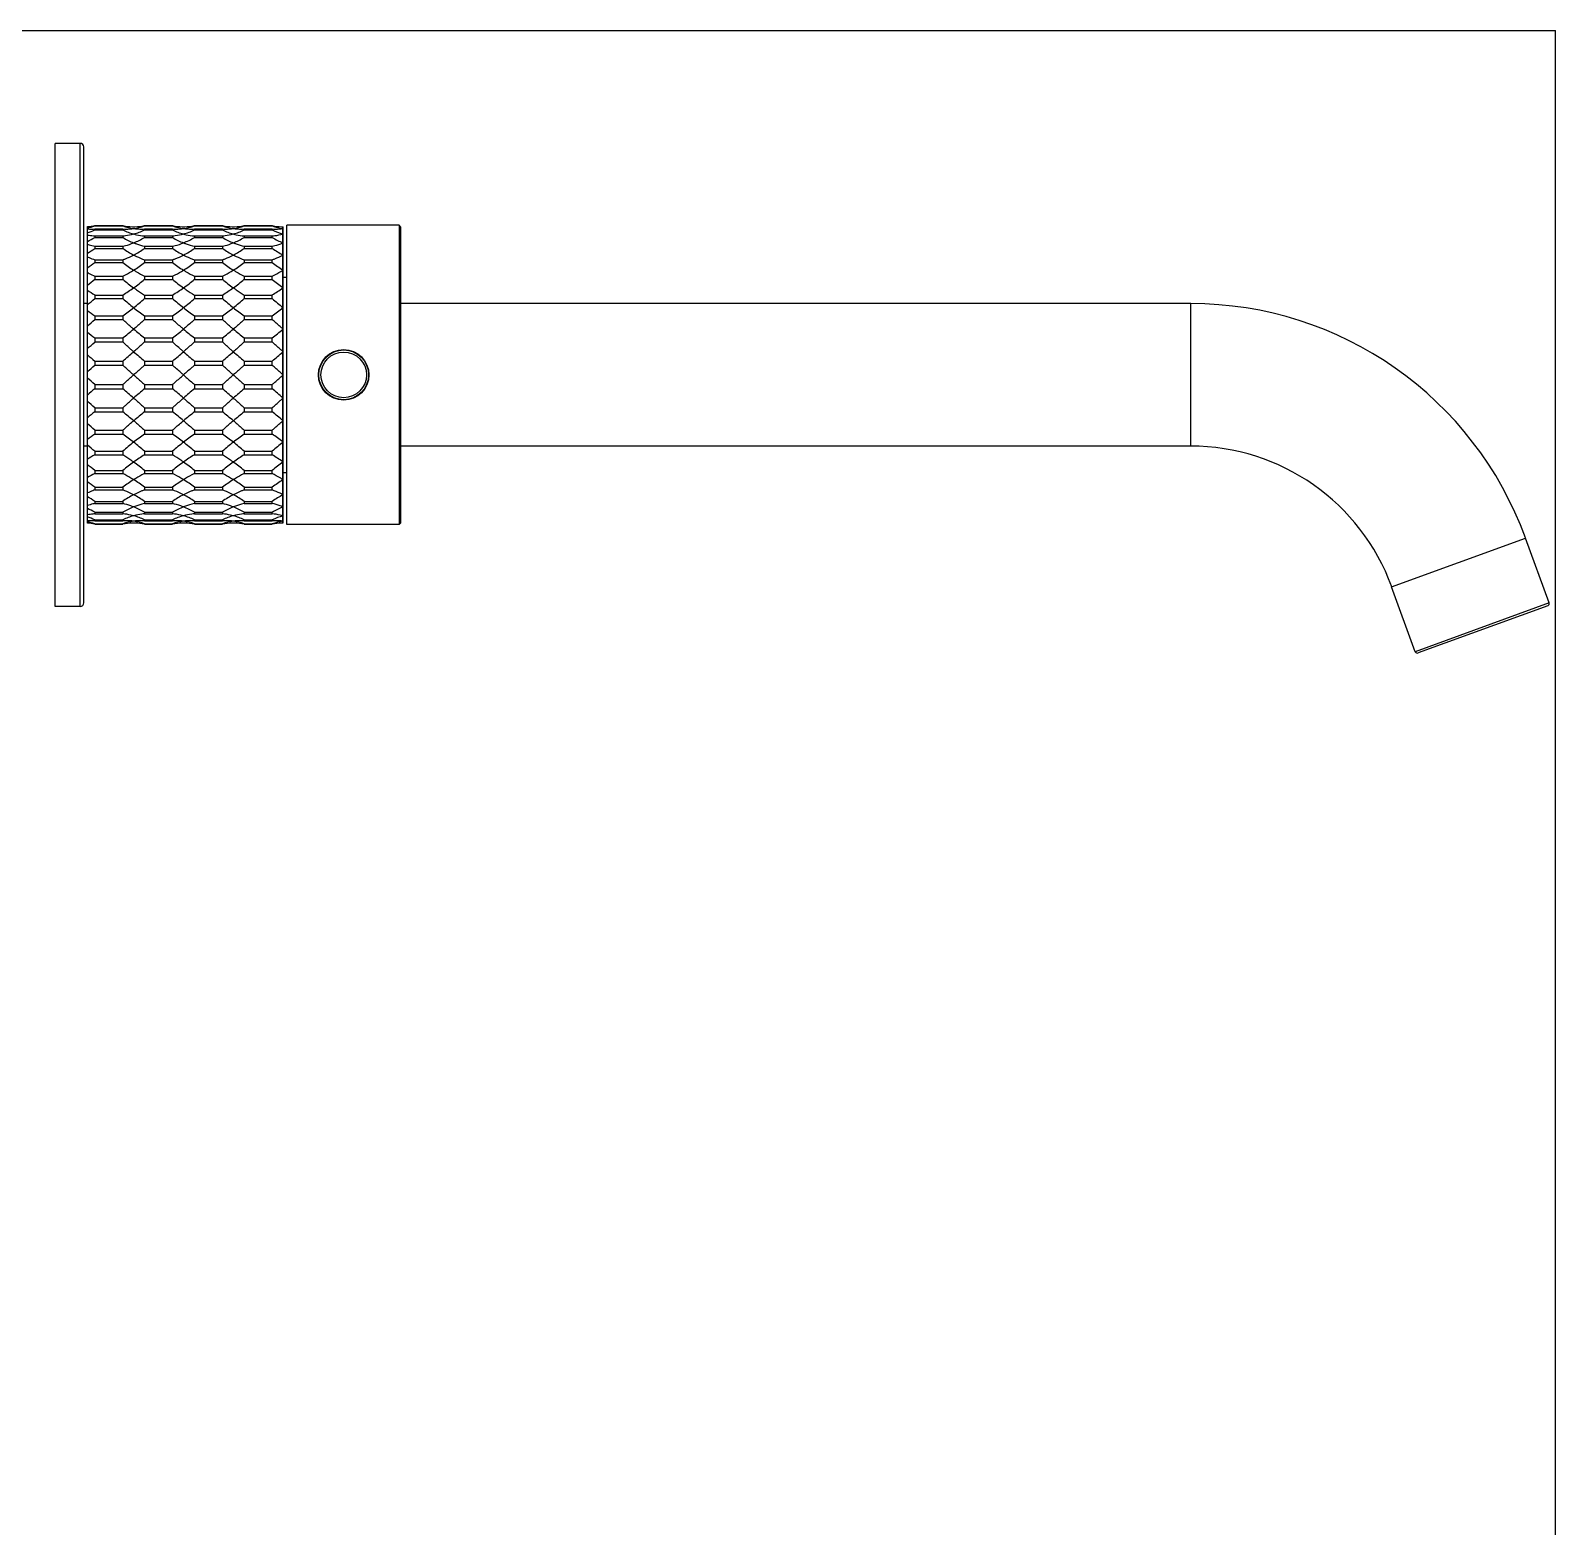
# Model space of a CAD drawing. Header units: millimetres. Extents: x 0 to 594, y 0 to 420.
# Drawn here: x 379.8 to 594, y 210 to 420 of the extents above; entities that cross this region are included whole.
import ezdxf

# ---------------------------------------------------------------- set-up
doc = ezdxf.new("R2010")
doc.units = ezdxf.units.MM
doc.header["$LTSCALE"] = 32.67
doc.layers.get('0').update_dxf_attribs({"linetype": 'CONTINUOUS'})
doc.layers.add('00_COMPONENTI', color=7, linetype='CONTINUOUS')

msp = doc.modelspace()

# ---------------------------------------------------------------- linework, layer by layer
at = {"color": 7, "linetype": 'Continuous'}
for p in [(0, 420), (594, 0)]:
    msp.add_line(p, (594, 420), dxfattribs=at)
at = {"layer": '00_COMPONENTI', "color": 7, "linetype": 'Continuous'}
for p, q in [((383.31, 339.16), (383.31, 404.16)), ((386.81, 404.16), (383.31, 404.16)), ((387.31, 339.66), (387.31, 403.66)), ((387.81, 350.84), (387.81, 392.47)), ((388.85, 392.61), (388.85, 392.57)), ((388.85, 392.61), (392.77, 392.61)), ((388.85, 392.57), (392.77, 392.57)), ((388.85, 392.14), (388.85, 392.01)), ((388.85, 392.14), (392.77, 392.14)), ((388.85, 392.01), (392.77, 392.01)), ((392.77, 392.61), (392.77, 392.57)), ((392.77, 392.14), (392.77, 392.01)), ((395.85, 392.61), (395.85, 392.57)), ((395.85, 392.61), (399.77, 392.61)), ((395.85, 392.57), (399.77, 392.57)), ((395.85, 392.14), (395.85, 392.01)), ((395.85, 392.14), (399.77, 392.14)), ((395.85, 392.01), (399.77, 392.01)), ((399.77, 392.61), (399.77, 392.57)), ((399.77, 392.14), (399.77, 392.01)), ((402.85, 392.61), (402.85, 392.57)), ((402.85, 392.61), (406.77, 392.61)), ((402.85, 392.57), (406.77, 392.57)), ((402.85, 392.14), (402.85, 392.01)), ((402.85, 392.14), (406.77, 392.14)), ((402.85, 392.01), (406.77, 392.01)), ((406.77, 392.61), (406.77, 392.57)), ((406.77, 392.14), (406.77, 392.01)), ((409.85, 392.61), (409.85, 392.57)), ((409.85, 392.61), (413.77, 392.61)), ((409.85, 392.57), (413.77, 392.57)), ((409.85, 392.14), (409.85, 392.01)), ((409.85, 392.14), (413.77, 392.14)), ((409.85, 392.01), (413.77, 392.01)), ((413.77, 392.57), (413.77, 392.61)), ((413.77, 392.01), (413.77, 392.14)), ((415.27, 392.21), (415.27, 392.46)), ((415.27, 391.45), (415.27, 392.2)), ((415.31, 351), (415.31, 392.31)), ((415.81, 350.66), (415.81, 392.66)), ((431.61, 392.66), (415.81, 392.66)), ((431.61, 392.66), (431.61, 350.66)), ((431.81, 392.46), (431.61, 392.66)), ((431.81, 392.46), (431.81, 350.86)), ((388.85, 391.17), (388.85, 390.95)), ((388.85, 391.17), (392.77, 391.17)), ((388.85, 390.95), (392.77, 390.95)), ((392.77, 391.17), (392.77, 390.95)), ((395.85, 391.17), (395.85, 390.95)), ((395.85, 391.17), (399.77, 391.17)), ((395.85, 390.95), (399.77, 390.95)), ((399.77, 391.17), (399.77, 390.95)), ((402.85, 391.17), (402.85, 390.95)), ((402.85, 391.17), (406.77, 391.17)), ((402.85, 390.95), (406.77, 390.95)), ((406.77, 391.17), (406.77, 390.95)), ((409.85, 391.17), (409.85, 390.95)), ((409.85, 391.17), (413.77, 391.17)), ((409.85, 390.95), (413.77, 390.95)), ((413.77, 390.95), (413.77, 391.17)), ((415.27, 390.2), (415.27, 391.43)), ((415.27, 388.5), (415.27, 390.18)), ((388.85, 389.71), (388.85, 389.41)), ((388.85, 389.71), (392.77, 389.71)), ((388.85, 389.41), (392.77, 389.41)), ((388.85, 387.81), (388.85, 387.44)), ((388.85, 387.81), (392.77, 387.81)), ((392.77, 389.71), (392.77, 389.41)), ((392.77, 387.81), (392.77, 387.44)), ((395.85, 389.71), (395.85, 389.41)), ((395.85, 389.71), (399.77, 389.71)), ((395.85, 389.41), (399.77, 389.41)), ((395.85, 387.81), (395.85, 387.44)), ((395.85, 387.81), (399.77, 387.81)), ((399.77, 389.71), (399.77, 389.41)), ((399.77, 387.81), (399.77, 387.44)), ((402.85, 389.71), (402.85, 389.41)), ((402.85, 389.71), (406.77, 389.71)), ((402.85, 389.41), (406.77, 389.41)), ((402.85, 387.81), (402.85, 387.44)), ((402.85, 387.81), (406.77, 387.81)), ((406.77, 389.71), (406.77, 389.41)), ((406.77, 387.81), (406.77, 387.44)), ((409.85, 389.71), (409.85, 389.41)), ((409.85, 389.71), (413.77, 389.71)), ((409.85, 389.41), (413.77, 389.41)), ((409.85, 387.81), (409.85, 387.44)), ((409.85, 387.81), (413.77, 387.81)), ((413.77, 389.41), (413.77, 389.71)), ((413.77, 387.44), (413.77, 387.81)), ((415.27, 386.39), (415.27, 388.47)), ((388.85, 387.44), (392.77, 387.44)), ((395.85, 387.44), (399.77, 387.44)), ((402.85, 387.44), (406.77, 387.44)), ((409.85, 387.44), (413.77, 387.44)), ((415.27, 383.91), (415.27, 386.34)), ((388.85, 385.51), (388.85, 385.07)), ((388.85, 385.51), (392.77, 385.51)), ((388.85, 385.07), (392.77, 385.07)), ((392.77, 385.51), (392.77, 385.07)), ((395.85, 385.51), (395.85, 385.07)), ((395.85, 385.51), (399.77, 385.51)), ((395.85, 385.07), (399.77, 385.07)), ((399.77, 385.51), (399.77, 385.07)), ((402.85, 385.51), (402.85, 385.07)), ((402.85, 385.51), (406.77, 385.51)), ((402.85, 385.07), (406.77, 385.07)), ((406.77, 385.51), (406.77, 385.07)), ((409.85, 385.51), (409.85, 385.07)), ((409.85, 385.51), (413.77, 385.51)), ((409.85, 385.07), (413.77, 385.07)), ((413.77, 385.07), (413.77, 385.51)), ((415.27, 381.13), (415.27, 383.86)), ((415.31, 385.36), (415.81, 385.36)), ((387.81, 381.66), (387.31, 381.66)), ((388.85, 382.87), (388.85, 382.38)), ((388.85, 382.87), (392.77, 382.87)), ((388.85, 382.38), (392.77, 382.38)), ((392.77, 382.87), (392.77, 382.38)), ((395.85, 382.87), (395.85, 382.38)), ((395.85, 382.87), (399.77, 382.87)), ((395.85, 382.38), (399.77, 382.38)), ((399.77, 382.87), (399.77, 382.38)), ((402.85, 382.87), (402.85, 382.38)), ((402.85, 382.87), (406.77, 382.87)), ((402.85, 382.38), (406.77, 382.38)), ((406.77, 382.87), (406.77, 382.38)), ((409.85, 382.87), (409.85, 382.38)), ((409.85, 382.87), (413.77, 382.87)), ((409.85, 382.38), (413.77, 382.38)), ((413.77, 382.38), (413.77, 382.87)), ((542.8, 381.66), (431.81, 381.66)), ((388.85, 379.96), (388.85, 379.43)), ((388.85, 379.96), (392.77, 379.96)), ((388.85, 379.43), (392.77, 379.43)), ((392.77, 379.96), (392.77, 379.43)), ((395.85, 379.96), (395.85, 379.43)), ((395.85, 379.96), (399.77, 379.96)), ((395.85, 379.43), (399.77, 379.43)), ((399.77, 379.96), (399.77, 379.43)), ((402.85, 379.96), (402.85, 379.43)), ((402.85, 379.96), (406.77, 379.96)), ((402.85, 379.43), (406.77, 379.43)), ((406.77, 379.96), (406.77, 379.43)), ((409.85, 379.96), (409.85, 379.43)), ((409.85, 379.96), (413.77, 379.96)), ((409.85, 379.43), (413.77, 379.43)), ((413.77, 379.43), (413.77, 379.96)), ((415.27, 378.12), (415.27, 381.07)), ((415.27, 374.94), (415.27, 378.05)), ((388.85, 376.84), (388.85, 376.28)), ((388.85, 376.84), (392.77, 376.84)), ((388.85, 376.28), (392.77, 376.28)), ((392.77, 376.84), (392.77, 376.28)), ((395.85, 376.84), (395.85, 376.28)), ((395.85, 376.84), (399.77, 376.84)), ((395.85, 376.28), (399.77, 376.28)), ((399.77, 376.84), (399.77, 376.28)), ((402.85, 376.84), (402.85, 376.28)), ((402.85, 376.84), (406.77, 376.84)), ((402.85, 376.28), (406.77, 376.28)), ((406.77, 376.84), (406.77, 376.28)), ((409.85, 376.84), (409.85, 376.28)), ((409.85, 376.84), (413.77, 376.84)), ((409.85, 376.28), (413.77, 376.28)), ((413.77, 376.28), (413.77, 376.84)), ((415.27, 371.69), (415.27, 374.88)), ((388.85, 373.59), (388.85, 373.02)), ((388.85, 373.59), (392.77, 373.59)), ((388.85, 373.02), (392.77, 373.02)), ((392.77, 373.59), (392.77, 373.02)), ((395.85, 373.59), (395.85, 373.02)), ((395.85, 373.59), (399.77, 373.59)), ((395.85, 373.02), (399.77, 373.02)), ((399.77, 373.59), (399.77, 373.02)), ((402.85, 373.59), (402.85, 373.02)), ((402.85, 373.59), (406.77, 373.59)), ((402.85, 373.02), (406.77, 373.02)), ((406.77, 373.59), (406.77, 373.02)), ((409.85, 373.59), (409.85, 373.02)), ((409.85, 373.59), (413.77, 373.59)), ((409.85, 373.02), (413.77, 373.02)), ((413.77, 373.02), (413.77, 373.59)), ((415.27, 368.44), (415.27, 371.62)), ((388.85, 370.3), (388.85, 369.72)), ((388.85, 370.3), (392.77, 370.3)), ((388.85, 369.72), (392.77, 369.72)), ((392.77, 370.3), (392.77, 369.72)), ((395.85, 370.3), (395.85, 369.72)), ((395.85, 370.3), (399.77, 370.3)), ((395.85, 369.72), (399.77, 369.72)), ((399.77, 370.3), (399.77, 369.72)), ((402.85, 370.3), (402.85, 369.72)), ((402.85, 370.3), (406.77, 370.3)), ((402.85, 369.72), (406.77, 369.72)), ((406.77, 370.3), (406.77, 369.72)), ((409.85, 370.3), (409.85, 369.72)), ((409.85, 370.3), (413.77, 370.3)), ((409.85, 369.72), (413.77, 369.72)), ((413.77, 369.72), (413.77, 370.3)), ((388.85, 367.04), (388.85, 366.47)), ((388.85, 367.04), (392.77, 367.04)), ((388.85, 366.47), (392.77, 366.47)), ((392.77, 367.04), (392.77, 366.47)), ((395.85, 367.04), (395.85, 366.47)), ((395.85, 367.04), (399.77, 367.04)), ((395.85, 366.47), (399.77, 366.47)), ((399.77, 367.04), (399.77, 366.47)), ((402.85, 367.04), (402.85, 366.47)), ((402.85, 367.04), (406.77, 367.04)), ((402.85, 366.47), (406.77, 366.47)), ((406.77, 367.04), (406.77, 366.47)), ((409.85, 367.04), (409.85, 366.47)), ((409.85, 367.04), (413.77, 367.04)), ((409.85, 366.47), (413.77, 366.47)), ((413.77, 366.47), (413.77, 367.04)), ((415.27, 365.26), (415.27, 368.37)), ((415.27, 362.24), (415.27, 365.2)), ((388.85, 363.89), (388.85, 363.35)), ((388.85, 363.89), (392.77, 363.89)), ((388.85, 363.35), (392.77, 363.35)), ((392.77, 363.89), (392.77, 363.35)), ((395.85, 363.89), (395.85, 363.35)), ((395.85, 363.89), (399.77, 363.89)), ((395.85, 363.35), (399.77, 363.35)), ((399.77, 363.89), (399.77, 363.35)), ((402.85, 363.89), (402.85, 363.35)), ((402.85, 363.89), (406.77, 363.89)), ((402.85, 363.35), (406.77, 363.35)), ((406.77, 363.89), (406.77, 363.35)), ((409.85, 363.89), (409.85, 363.35)), ((409.85, 363.89), (413.77, 363.89)), ((409.85, 363.35), (413.77, 363.35)), ((413.77, 363.35), (413.77, 363.89)), ((415.27, 359.46), (415.27, 362.18)), ((387.81, 361.66), (387.31, 361.66)), ((388.85, 360.93), (388.85, 360.44)), ((388.85, 360.93), (392.77, 360.93)), ((388.85, 360.44), (392.77, 360.44)), ((392.77, 360.93), (392.77, 360.44)), ((395.85, 360.93), (395.85, 360.44)), ((395.85, 360.93), (399.77, 360.93)), ((395.85, 360.44), (399.77, 360.44)), ((399.77, 360.93), (399.77, 360.44)), ((402.85, 360.93), (402.85, 360.44)), ((402.85, 360.93), (406.77, 360.93)), ((402.85, 360.44), (406.77, 360.44)), ((406.77, 360.93), (406.77, 360.44)), ((409.85, 360.93), (409.85, 360.44)), ((409.85, 360.93), (413.77, 360.93)), ((409.85, 360.44), (413.77, 360.44)), ((413.77, 360.44), (413.77, 360.93)), ((542.8, 361.66), (431.81, 361.66)), ((388.85, 358.24), (388.85, 357.8)), ((388.85, 358.24), (392.77, 358.24)), ((388.85, 357.8), (392.77, 357.8)), ((392.77, 358.24), (392.77, 357.8)), ((395.85, 358.24), (395.85, 357.8)), ((395.85, 358.24), (399.77, 358.24)), ((395.85, 357.8), (399.77, 357.8)), ((399.77, 358.24), (399.77, 357.8)), ((402.85, 358.24), (402.85, 357.8)), ((402.85, 358.24), (406.77, 358.24)), ((402.85, 357.8), (406.77, 357.8)), ((406.77, 358.24), (406.77, 357.8)), ((409.85, 358.24), (409.85, 357.8)), ((409.85, 358.24), (413.77, 358.24)), ((409.85, 357.8), (413.77, 357.8)), ((413.77, 357.8), (413.77, 358.24)), ((415.27, 356.97), (415.27, 359.4)), ((415.31, 357.96), (415.81, 357.96)), ((388.85, 355.88), (388.85, 355.5)), ((388.85, 355.88), (392.77, 355.88)), ((392.77, 355.88), (392.77, 355.5)), ((395.85, 355.88), (395.85, 355.5)), ((395.85, 355.88), (399.77, 355.88)), ((399.77, 355.88), (399.77, 355.5)), ((402.85, 355.88), (402.85, 355.5)), ((402.85, 355.88), (406.77, 355.88)), ((406.77, 355.88), (406.77, 355.5)), ((409.85, 355.88), (409.85, 355.5)), ((409.85, 355.88), (413.77, 355.88)), ((413.77, 355.5), (413.77, 355.88)), ((415.27, 354.85), (415.27, 356.93)), ((388.85, 355.5), (392.77, 355.5)), ((388.85, 353.9), (388.85, 353.6)), ((388.85, 353.9), (392.77, 353.9)), ((388.85, 353.6), (392.77, 353.6)), ((392.77, 353.9), (392.77, 353.6)), ((395.85, 355.5), (399.77, 355.5)), ((395.85, 353.9), (395.85, 353.6)), ((395.85, 353.9), (399.77, 353.9)), ((395.85, 353.6), (399.77, 353.6)), ((399.77, 353.9), (399.77, 353.6)), ((402.85, 355.5), (406.77, 355.5)), ((402.85, 353.9), (402.85, 353.6)), ((402.85, 353.9), (406.77, 353.9)), ((402.85, 353.6), (406.77, 353.6)), ((406.77, 353.9), (406.77, 353.6)), ((409.85, 355.5), (413.77, 355.5)), ((409.85, 353.9), (409.85, 353.6)), ((409.85, 353.9), (413.77, 353.9)), ((409.85, 353.6), (413.77, 353.6)), ((413.77, 353.6), (413.77, 353.9)), ((415.27, 353.14), (415.27, 354.81)), ((388.85, 352.37), (388.85, 352.15)), ((388.85, 352.37), (392.77, 352.37)), ((388.85, 352.15), (392.77, 352.15)), ((388.85, 351.31), (388.85, 351.17)), ((388.85, 351.31), (392.77, 351.31)), ((392.77, 352.37), (392.77, 352.15)), ((392.77, 351.31), (392.77, 351.17)), ((395.85, 352.37), (395.85, 352.15)), ((395.85, 352.37), (399.77, 352.37)), ((395.85, 352.15), (399.77, 352.15)), ((395.85, 351.31), (395.85, 351.17)), ((395.85, 351.31), (399.77, 351.31)), ((399.77, 352.37), (399.77, 352.15)), ((399.77, 351.31), (399.77, 351.17)), ((402.85, 352.37), (402.85, 352.15)), ((402.85, 352.37), (406.77, 352.37)), ((402.85, 352.15), (406.77, 352.15)), ((402.85, 351.31), (402.85, 351.17)), ((402.85, 351.31), (406.77, 351.31)), ((406.77, 352.37), (406.77, 352.15)), ((406.77, 351.31), (406.77, 351.17)), ((409.85, 352.37), (409.85, 352.15)), ((409.85, 352.37), (413.77, 352.37)), ((409.85, 352.15), (413.77, 352.15)), ((409.85, 351.31), (409.85, 351.17)), ((409.85, 351.31), (413.77, 351.31)), ((413.77, 352.15), (413.77, 352.37)), ((413.77, 351.17), (413.77, 351.31)), ((415.27, 351.88), (415.27, 353.11)), ((415.27, 351.12), (415.27, 351.86)), ((388.85, 351.17), (392.77, 351.17)), ((388.85, 350.75), (388.85, 350.7)), ((388.85, 350.75), (392.77, 350.75)), ((388.85, 350.7), (392.77, 350.7)), ((392.77, 350.75), (392.77, 350.7)), ((395.85, 351.17), (399.77, 351.17)), ((395.85, 350.75), (395.85, 350.7)), ((395.85, 350.75), (399.77, 350.75)), ((395.85, 350.7), (399.77, 350.7)), ((399.77, 350.75), (399.77, 350.7)), ((402.85, 351.17), (406.77, 351.17)), ((402.85, 350.75), (402.85, 350.7)), ((402.85, 350.75), (406.77, 350.75)), ((402.85, 350.7), (406.77, 350.7)), ((406.77, 350.75), (406.77, 350.7)), ((409.85, 351.17), (413.77, 351.17)), ((409.85, 350.75), (409.85, 350.7)), ((409.85, 350.75), (413.77, 350.75)), ((409.85, 350.7), (413.77, 350.7)), ((413.77, 350.7), (413.77, 350.75)), ((415.27, 351.12), (415.27, 351.12)), ((415.27, 350.86), (415.27, 351.11)), ((431.61, 350.66), (415.81, 350.66)), ((431.81, 350.86), (431.61, 350.66)), ((593.11, 339.64), (589.79, 348.76)), ((574.31, 332.8), (570.99, 341.92)), ((386.81, 339.16), (383.31, 339.16)), ((592.93, 339.26), (574.7, 332.62))]:
    msp.add_line(p, q, dxfattribs=at)
at = {"layer": '00_COMPONENTI', "color": 9, "linetype": 'Continuous'}
for p, q in [((386.81, 339.16), (386.81, 404.16)), ((542.8, 361.66), (542.8, 381.66)), ((570.99, 341.92), (589.79, 348.76)), ((593.11, 339.64), (574.31, 332.8))]:
    msp.add_line(p, q, dxfattribs=at)
at = {"layer": '00_COMPONENTI', "color": 7, "linetype": 'Continuous'}
for radius in [3.55, 3.5]:
    msp.add_circle((423.81, 371.66), radius, dxfattribs=at)
at = {"layer": '00_COMPONENTI', "color": 9, "linetype": 'Continuous'}
msp.add_circle((423.81, 371.66), 3.2, dxfattribs=at)
at = {"layer": '00_COMPONENTI', "color": 7, "linetype": 'Continuous'}
for centre, radius, start, end in [((386.81, 403.66), 0.5, 0, 90), ((387.33, 399.95), 7.5, 273.6825, 281.6806), ((386.21, 400.24), 8.11, 281.4151, 289.0042), ((388.38, 399.81), 7.68, 265.7693, 269.973), ((384.83, 400.49), 9.39, 288.498, 295.3198), ((388.38, 399.38), 7.25, 269.9828, 273.723), ((394.3, 399.97), 7.51, 258.3119, 268.7708), ((395.42, 400.26), 8.14, 251.0068, 262.1447), ((393.25, 399.38), 7.25, 266.277, 270.0173), ((396.76, 400.42), 9.31, 244.6492, 254.7461), ((393.24, 399.87), 7.75, 270.0295, 277.919), ((394.31, 400.19), 7.73, 268.6942, 271.3058), ((393.2, 400.25), 8.13, 277.8493, 288.9993), ((391.84, 400.46), 9.36, 285.2808, 295.3239), ((394.33, 399.97), 7.51, 271.2292, 281.6881), ((395.38, 399.38), 7.25, 269.9827, 273.723), ((401.3, 399.97), 7.51, 258.3119, 268.7708), ((402.42, 400.26), 8.14, 251.0068, 262.1447), ((400.25, 399.38), 7.25, 266.277, 270.0173), ((403.76, 400.42), 9.31, 244.6492, 254.7461), ((400.24, 399.87), 7.75, 270.0295, 277.919), ((401.31, 400.19), 7.73, 268.6942, 271.3058), ((400.2, 400.25), 8.13, 277.8493, 288.9993), ((398.84, 400.46), 9.36, 285.2808, 295.3239), ((401.33, 399.97), 7.51, 271.2292, 281.6881), ((402.38, 399.38), 7.25, 269.9827, 273.723), ((408.3, 399.97), 7.51, 258.3119, 268.7708), ((409.42, 400.26), 8.14, 251.0068, 262.1447), ((407.25, 399.38), 7.25, 266.277, 270.0173), ((410.76, 400.42), 9.31, 244.6492, 254.7461), ((407.24, 399.87), 7.75, 270.0295, 277.919), ((408.31, 400.19), 7.73, 268.6942, 271.3058), ((407.2, 400.25), 8.13, 277.8493, 288.9993), ((405.84, 400.46), 9.36, 285.2808, 295.3239), ((408.33, 399.97), 7.51, 271.2292, 281.6881), ((409.38, 399.38), 7.25, 269.9827, 273.723), ((415.29, 399.96), 7.5, 258.3105, 268.5271), ((416.42, 400.26), 8.14, 251.0076, 261.8811), ((414.25, 399.38), 7.25, 266.2771, 270.0172), ((417.76, 400.42), 9.31, 244.6524, 254.5063), ((414.24, 399.86), 7.74, 270.0277, 277.6502), ((415.31, 400.19), 7.73, 268.4524, 269.7268), ((415.01, 392.31), 0.3, 0, 28.6919), ((415.07, 392.2), 0.208, 358.5981, 1.4019), ((383.08, 400.72), 11.35, 294.6379, 300.5432), ((398.48, 400.6), 11.22, 239.4199, 248.1742), ((390.1, 400.68), 11.3, 291.8571, 300.5487), ((405.48, 400.6), 11.22, 239.4199, 248.1742), ((397.1, 400.68), 11.3, 291.8571, 300.5487), ((412.48, 400.6), 11.22, 239.4199, 248.1742), ((404.1, 400.68), 11.3, 291.8571, 300.5487), ((419.49, 400.61), 11.23, 239.4233, 247.9666), ((414.46, 391.44), 0.812, 359.2908, 0.7092), ((413.52, 390.19), 1.75, 359.5173, 0.4827), ((380.8, 401.03), 14.14, 299.733, 304.6979), ((400.77, 400.95), 14.04, 235.2837, 242.6059), ((387.82, 401.01), 14.11, 297.4108, 304.6997), ((407.77, 400.95), 14.04, 235.2837, 242.6059), ((394.82, 401.01), 14.11, 297.4108, 304.6997), ((414.77, 400.95), 14.04, 235.2837, 242.6059), ((401.82, 401.01), 14.11, 297.4108, 304.6997), ((421.78, 400.96), 14.05, 235.2859, 242.4332), ((412.34, 388.48), 2.94, 359.6272, 0.3728), ((377.79, 401.65), 18.01, 303.8, 307.8681), ((403.88, 401.72), 18.1, 232.1419, 238.0746), ((384.76, 401.69), 18.06, 301.9192, 307.8643), ((410.88, 401.72), 18.1, 232.1419, 238.0746), ((391.76, 401.69), 18.06, 301.9192, 307.8643), ((417.88, 401.72), 18.1, 232.1419, 238.0746), ((398.76, 401.69), 18.06, 301.9192, 307.8643), ((424.88, 401.73), 18.1, 232.1423, 237.9363), ((411.02, 386.36), 4.25, 359.6901, 0.3099), ((373.73, 402.99), 23.44, 306.9131, 310.1519), ((400.78, 402.73), 23.16, 235.9498, 238.9905), ((408.23, 403.42), 23.99, 229.8868, 234.5301), ((380.84, 402.73), 23.17, 300.996, 305.541), ((380.57, 403.19), 23.7, 305.4409, 310.1423), ((415.23, 403.42), 23.99, 229.8868, 234.5301), ((387.84, 402.73), 23.17, 300.996, 305.541), ((387.57, 403.19), 23.7, 305.4409, 310.1423), ((422.23, 403.42), 23.99, 229.8868, 234.5301), ((394.84, 402.73), 23.17, 300.996, 305.541), ((394.57, 403.19), 23.7, 305.4409, 310.1423), ((429.22, 403.41), 23.98, 229.8854, 234.4235), ((401.86, 402.71), 23.14, 300.9948, 305.4333), ((409.71, 383.88), 5.56, 359.7292, 0.2708), ((367.91, 405.94), 31.52, 309.1607, 311.6342), ((414.75, 407.16), 33.12, 228.4277, 231.889), ((374.44, 406.48), 32.24, 308.0633, 311.6199), ((421.75, 407.16), 33.12, 228.4277, 231.889), ((381.44, 406.48), 32.24, 308.0633, 311.6199), ((428.75, 407.16), 33.12, 228.4277, 231.889), ((388.44, 406.48), 32.24, 308.0633, 311.6199), ((435.71, 407.11), 33.06, 228.4249, 231.8116), ((542.8, 331.66), 50, 20, 90), ((409.22, 409.01), 35.48, 232.8906, 234.9611), ((358.4, 412.8), 45.18, 310.6205, 312.3753), ((372.45, 408.95), 35.41, 305.0351, 308.1315), ((416.23, 409.03), 35.51, 231.873, 234.9604), ((379.45, 408.95), 35.41, 305.0351, 308.1315), ((423.23, 409.03), 35.51, 231.873, 234.9604), ((386.45, 408.95), 35.41, 305.0351, 308.1315), ((430.23, 409.03), 35.51, 231.873, 234.9604), ((393.45, 408.95), 35.4, 305.035, 308.0559), ((408.53, 381.1), 6.75, 359.7541, 0.2459), ((427.79, 426.5), 63.11, 230.692, 231.8975), ((354.08, 426.17), 62.69, 308.1062, 309.913), ((433.35, 424.7), 60.8, 230.0589, 231.9219), ((361.08, 426.17), 62.69, 308.1062, 309.913), ((440.35, 424.7), 60.8, 230.0589, 231.9219), ((368.08, 426.17), 62.69, 308.1062, 309.913), ((447.35, 424.7), 60.8, 230.0589, 231.9219), ((375.01, 426.27), 62.82, 308.1068, 309.8663), ((407.59, 378.08), 7.69, 359.7696, 0.2304), ((336.57, 433.54), 77.54, 311.3636, 312.392), ((276.7, 510.44), 179.45, 310.3052, 310.9515), ((496.28, 492.21), 155.43, 228.9986, 229.7447), ((283.7, 510.44), 179.45, 310.3052, 310.9515), ((503.28, 492.21), 155.43, 228.9986, 229.7447), ((290.7, 510.44), 179.45, 310.3052, 310.9515), ((510.28, 492.21), 155.43, 228.9986, 229.7447), ((296.6, 511.73), 181.14, 310.3064, 310.9312), ((406.98, 374.91), 8.29, 359.7781, 0.2219), ((507.68, 513.73), 183.73, 229.2785, 229.7036), ((240.66, 539.16), 222.62, 311.3744, 311.7308), ((212.28, 172.14), 265.41, 48.2979, 48.5969), ((406.77, 371.66), 8.5, 359.7809, 0.2191), ((521.45, 213.46), 204.94, 130.3184, 130.6995), ((292.34, 251.1), 155.43, 48.9986, 49.7447), ((511.92, 232.87), 179.45, 130.3052, 130.9515), ((299.34, 251.1), 155.43, 48.9986, 49.7447), ((518.92, 232.87), 179.45, 130.3052, 130.9515), ((306.34, 251.1), 155.43, 48.9986, 49.7447), ((525.92, 232.87), 179.45, 130.3052, 130.9515), ((312.15, 249.72), 157.25, 49.0214, 49.7411), ((406.98, 368.4), 8.29, 359.7781, 0.2219), ((336.57, 309.77), 77.54, 47.608, 48.6364), ((428.48, 315.95), 64.21, 128.1129, 129.2977), ((355.28, 318.61), 60.8, 50.0589, 51.9219), ((434.54, 317.14), 62.69, 128.1062, 129.913), ((362.28, 318.61), 60.8, 50.0589, 51.9219), ((441.54, 317.14), 62.69, 128.1062, 129.913), ((369.28, 318.61), 60.8, 50.0589, 51.9219), ((448.54, 317.14), 62.69, 128.1062, 129.913), ((376.16, 318.47), 60.98, 50.1073, 51.9196), ((357.34, 329.32), 46.77, 47.6546, 49.3495), ((407.59, 365.23), 7.69, 359.7696, 0.2304), ((409.08, 334.49), 35.25, 125.0321, 127.1162), ((372.39, 334.28), 35.51, 51.873, 54.9604), ((414.19, 336.83), 32.24, 128.0633, 131.6199), ((416.17, 334.36), 35.41, 125.0351, 128.1315), ((373.87, 336.15), 33.12, 48.4277, 51.889), ((379.39, 334.28), 35.51, 51.873, 54.9604), ((421.19, 336.83), 32.24, 128.0633, 131.6199), ((423.17, 334.36), 35.41, 125.0351, 128.1315), ((380.87, 336.15), 33.12, 48.4277, 51.889), ((386.39, 334.28), 35.51, 51.873, 54.9604), ((428.19, 336.83), 32.24, 128.0633, 131.6199), ((430.17, 334.36), 35.41, 125.0351, 128.1315), ((387.87, 336.15), 33.12, 48.4277, 51.889), ((393.38, 334.27), 35.52, 51.9491, 54.9601), ((435.15, 336.87), 32.19, 128.1425, 131.6211), ((408.53, 362.21), 6.75, 359.7541, 0.2459), ((367.48, 336.87), 32.18, 48.3912, 50.814), ((400.54, 340.96), 22.73, 120.9803, 124.0794), ((407.78, 340.58), 23.17, 120.996, 125.541), ((414.78, 340.58), 23.17, 120.996, 125.541), ((421.78, 340.58), 23.17, 120.996, 125.541), ((401.59, 340.19), 23.63, 54.6131, 58.9588), ((542.8, 331.66), 30, 20, 90), ((373.57, 340.12), 23.7, 49.8661, 53.0689), ((395.79, 343.49), 15.91, 115.8713, 120.0993), ((408.05, 340.12), 23.7, 125.4409, 130.1423), ((380.39, 339.89), 23.99, 49.8868, 54.5301), ((415.05, 340.12), 23.7, 125.4409, 130.1423), ((387.39, 339.89), 23.99, 49.8868, 54.5301), ((422.05, 340.12), 23.7, 125.4409, 130.1423), ((394.39, 339.89), 23.99, 49.8868, 54.5301), ((429.04, 340.14), 23.68, 125.5481, 130.143), ((409.71, 359.43), 5.56, 359.7292, 0.2708), ((377.75, 341.6), 18.08, 52.1407, 56.1912), ((403.86, 341.62), 18.06, 121.9192, 127.8643), ((384.74, 341.59), 18.1, 52.1419, 58.0746), ((410.86, 341.62), 18.06, 121.9192, 127.8643), ((391.74, 341.59), 18.1, 52.1419, 58.0746), ((417.86, 341.62), 18.06, 121.9192, 127.8643), ((398.74, 341.59), 18.1, 52.1419, 58.0746), ((424.86, 341.62), 18.06, 122.0569, 127.8645), ((411.02, 356.95), 4.25, 359.6901, 0.3099), ((380.8, 342.28), 14.14, 55.3018, 60.2674), ((400.8, 342.31), 14.11, 117.4108, 124.6997), ((387.85, 342.36), 14.04, 55.2837, 62.6059), ((407.8, 342.31), 14.11, 117.4108, 124.6997), ((394.85, 342.36), 14.04, 55.2837, 62.6059), ((414.8, 342.31), 14.11, 117.4108, 124.6997), ((401.85, 342.36), 14.04, 55.2837, 62.6059), ((421.81, 342.3), 14.11, 117.5815, 124.6994), ((412.34, 354.83), 2.94, 359.6272, 0.3728), ((383.09, 342.61), 11.33, 59.4506, 65.3682), ((384.84, 342.83), 9.38, 64.6766, 71.5055), ((398.52, 342.64), 11.3, 111.8571, 120.5487), ((396.78, 342.85), 9.36, 105.2808, 115.3239), ((390.14, 342.71), 11.22, 59.4199, 68.1742), ((391.86, 342.9), 9.31, 64.6492, 74.7461), ((405.52, 342.64), 11.3, 111.8571, 120.5487), ((403.78, 342.85), 9.36, 105.2808, 115.3239), ((397.14, 342.71), 11.22, 59.4199, 68.1742), ((398.86, 342.9), 9.31, 64.6492, 74.7461), ((412.52, 342.64), 11.3, 111.8571, 120.5487), ((410.78, 342.85), 9.36, 105.2808, 115.3239), ((404.14, 342.71), 11.22, 59.4199, 68.1742), ((405.86, 342.9), 9.31, 64.6492, 74.7461), ((419.52, 342.63), 11.3, 112.062, 120.5481), ((417.78, 342.85), 9.36, 105.5179, 115.3233), ((413.52, 353.12), 1.75, 359.5173, 0.4827), ((414.46, 351.87), 0.812, 359.2908, 0.7092), ((388.38, 343.57), 7.62, 90.0096, 94.2482), ((386.2, 343.05), 8.14, 71.0075, 78.5732), ((387.33, 343.36), 7.5, 78.3194, 86.3175), ((388.38, 343.94), 7.25, 86.277, 90.0172), ((393.25, 343.94), 7.25, 89.9827, 93.723), ((395.42, 343.06), 8.13, 97.8493, 108.9993), ((394.3, 343.35), 7.51, 91.2292, 101.6881), ((394.31, 343.13), 7.73, 88.6942, 91.3058), ((395.38, 343.44), 7.75, 90.0295, 97.919), ((393.2, 343.05), 8.14, 71.0068, 82.1447), ((394.33, 343.35), 7.51, 78.3119, 88.7708), ((395.38, 343.94), 7.25, 86.277, 90.0173), ((400.25, 343.94), 7.25, 89.9827, 93.723), ((402.42, 343.06), 8.13, 97.8493, 108.9993), ((401.3, 343.35), 7.51, 91.2292, 101.6881), ((401.31, 343.13), 7.73, 88.6942, 91.3058), ((402.38, 343.44), 7.75, 90.0295, 97.919), ((400.2, 343.05), 8.14, 71.0068, 82.1447), ((401.33, 343.35), 7.51, 78.3119, 88.7708), ((402.38, 343.94), 7.25, 86.277, 90.0173), ((407.25, 343.94), 7.25, 89.9827, 93.723), ((409.42, 343.06), 8.13, 97.8493, 108.9993), ((408.3, 343.35), 7.51, 91.2292, 101.6881), ((408.31, 343.13), 7.73, 88.6942, 91.3058), ((409.38, 343.44), 7.75, 90.0295, 97.919), ((407.2, 343.05), 8.14, 71.0068, 82.1447), ((408.33, 343.35), 7.51, 78.3119, 88.7708), ((409.38, 343.94), 7.25, 86.277, 90.0173), ((414.25, 343.94), 7.25, 89.9828, 93.7229), ((416.42, 343.06), 8.13, 98.1117, 108.9995), ((415.29, 343.35), 7.5, 91.4729, 101.6895), ((414.24, 343.35), 7.84, 82.3981, 89.924), ((415.31, 343.13), 7.73, 90.2732, 91.5476), ((415.06, 351.11), 0.212, 358.6135, 0.9221), ((415.01, 351), 0.3, 331.3081, 360), ((386.81, 339.66), 0.5, 270, 360), ((592.82, 339.54), 0.3, 290, 20), ((574.59, 332.9), 0.3, 200, 290)]:
    msp.add_arc(centre, radius, start, end, dxfattribs=at)
for points, knots in [([(394.31, 392.2), (394.4, 392.19), (394.75, 392.15), (395.11, 392.13), (395.37, 392.13)], [0, 0, 0, 0, 0.251731, 1, 1, 1, 1]), ([(401.31, 392.2), (401.4, 392.19), (401.75, 392.15), (402.11, 392.13), (402.37, 392.13)], [0, 0, 0, 0, 0.251731, 1, 1, 1, 1]), ([(408.31, 392.2), (408.4, 392.19), (408.75, 392.15), (409.11, 392.13), (409.37, 392.13)], [0, 0, 0, 0, 0.251731, 1, 1, 1, 1]), ([(387.81, 391.32), (387.9, 391.3), (388.24, 391.23), (388.59, 391.19), (388.85, 391.17)], [0, 0, 0, 0, 0.253286, 1, 1, 1, 1]), ([(387.81, 390), (387.9, 389.97), (388.24, 389.86), (388.59, 389.77), (388.85, 389.71)], [0, 0, 0, 0, 0.254465, 1, 1, 1, 1]), ([(392.77, 391.17), (392.9, 391.18), (393.42, 391.23), (393.93, 391.34), (394.31, 391.44)], [0, 0, 0, 0, 0.245406, 1, 1, 1, 1]), ([(392.77, 389.71), (392.9, 389.74), (393.42, 389.87), (393.93, 390.04), (394.31, 390.19)], [0, 0, 0, 0, 0.243653, 1, 1, 1, 1]), ([(394.31, 391.44), (394.44, 391.4), (394.94, 391.28), (395.46, 391.2), (395.85, 391.17)], [0, 0, 0, 0, 0.254829, 1, 1, 1, 1]), ([(394.31, 390.19), (394.44, 390.14), (394.94, 389.95), (395.46, 389.8), (395.85, 389.71)], [0, 0, 0, 0, 0.256391, 1, 1, 1, 1]), ([(399.77, 391.17), (399.9, 391.18), (400.42, 391.23), (400.93, 391.34), (401.31, 391.44)], [0, 0, 0, 0, 0.245406, 1, 1, 1, 1]), ([(399.77, 389.71), (399.9, 389.74), (400.42, 389.87), (400.93, 390.04), (401.31, 390.19)], [0, 0, 0, 0, 0.243653, 1, 1, 1, 1]), ([(401.31, 391.44), (401.44, 391.4), (401.94, 391.28), (402.46, 391.2), (402.85, 391.17)], [0, 0, 0, 0, 0.254829, 1, 1, 1, 1]), ([(401.31, 390.19), (401.44, 390.14), (401.94, 389.95), (402.46, 389.8), (402.85, 389.71)], [0, 0, 0, 0, 0.256391, 1, 1, 1, 1]), ([(406.77, 391.17), (406.9, 391.18), (407.42, 391.23), (407.93, 391.34), (408.31, 391.44)], [0, 0, 0, 0, 0.245406, 1, 1, 1, 1]), ([(406.77, 389.71), (406.9, 389.74), (407.42, 389.87), (407.93, 390.04), (408.31, 390.19)], [0, 0, 0, 0, 0.243653, 1, 1, 1, 1]), ([(408.31, 391.44), (408.44, 391.4), (408.94, 391.28), (409.46, 391.2), (409.85, 391.17)], [0, 0, 0, 0, 0.254829, 1, 1, 1, 1]), ([(408.31, 390.19), (408.44, 390.14), (408.94, 389.95), (409.46, 389.8), (409.85, 389.71)], [0, 0, 0, 0, 0.256391, 1, 1, 1, 1]), ([(413.77, 391.17), (413.9, 391.18), (414.4, 391.23), (414.9, 391.33), (415.27, 391.43)], [0, 0, 0, 0, 0.245509, 1, 1, 1, 1]), ([(413.77, 389.71), (413.9, 389.74), (414.41, 389.86), (414.91, 390.03), (415.27, 390.18)], [0, 0, 0, 0, 0.243789, 1, 1, 1, 1]), ([(387.81, 388.24), (387.9, 388.2), (388.24, 388.04), (388.58, 387.91), (388.85, 387.81)], [0, 0, 0, 0, 0.25503, 1, 1, 1, 1]), ([(392.77, 387.81), (392.9, 387.86), (393.43, 388.05), (393.93, 388.29), (394.31, 388.48)], [0, 0, 0, 0, 0.242791, 1, 1, 1, 1]), ([(394.31, 388.48), (394.44, 388.42), (394.94, 388.17), (395.46, 387.95), (395.85, 387.81)], [0, 0, 0, 0, 0.257074, 1, 1, 1, 1]), ([(399.77, 387.81), (399.9, 387.86), (400.43, 388.05), (400.93, 388.29), (401.31, 388.48)], [0, 0, 0, 0, 0.242791, 1, 1, 1, 1]), ([(401.31, 388.48), (401.44, 388.42), (401.94, 388.17), (402.46, 387.95), (402.85, 387.81)], [0, 0, 0, 0, 0.257074, 1, 1, 1, 1]), ([(406.77, 387.81), (406.9, 387.86), (407.43, 388.05), (407.93, 388.29), (408.31, 388.48)], [0, 0, 0, 0, 0.242791, 1, 1, 1, 1]), ([(408.31, 388.48), (408.44, 388.42), (408.94, 388.17), (409.46, 387.95), (409.85, 387.81)], [0, 0, 0, 0, 0.257074, 1, 1, 1, 1]), ([(413.77, 387.81), (413.9, 387.86), (414.41, 388.05), (414.91, 388.28), (415.27, 388.47)], [0, 0, 0, 0, 0.24294, 1, 1, 1, 1]), ([(387.81, 386.06), (387.9, 386.01), (388.24, 385.82), (388.58, 385.64), (388.85, 385.51)], [0, 0, 0, 0, 0.255024, 1, 1, 1, 1]), ([(392.77, 385.51), (392.9, 385.58), (393.43, 385.84), (393.93, 386.13), (394.31, 386.36)], [0, 0, 0, 0, 0.242761, 1, 1, 1, 1]), ([(394.31, 386.36), (394.44, 386.29), (394.94, 385.98), (395.46, 385.7), (395.85, 385.51)], [0, 0, 0, 0, 0.256969, 1, 1, 1, 1]), ([(399.77, 385.51), (399.9, 385.58), (400.43, 385.84), (400.93, 386.13), (401.31, 386.36)], [0, 0, 0, 0, 0.242761, 1, 1, 1, 1]), ([(401.31, 386.36), (401.44, 386.29), (401.94, 385.98), (402.46, 385.7), (402.85, 385.51)], [0, 0, 0, 0, 0.256969, 1, 1, 1, 1]), ([(406.77, 385.51), (406.9, 385.58), (407.43, 385.84), (407.93, 386.13), (408.31, 386.36)], [0, 0, 0, 0, 0.242761, 1, 1, 1, 1]), ([(408.31, 386.36), (408.44, 386.29), (408.94, 385.98), (409.46, 385.7), (409.85, 385.51)], [0, 0, 0, 0, 0.256969, 1, 1, 1, 1]), ([(413.77, 385.51), (413.9, 385.57), (414.41, 385.83), (414.91, 386.11), (415.27, 386.34)], [0, 0, 0, 0, 0.242907, 1, 1, 1, 1]), ([(394.31, 383.88), (394.44, 383.79), (394.94, 383.44), (395.46, 383.11), (395.85, 382.87)], [0, 0, 0, 0, 0.256272, 1, 1, 1, 1]), ([(401.31, 383.88), (401.44, 383.79), (401.94, 383.44), (402.46, 383.11), (402.85, 382.87)], [0, 0, 0, 0, 0.256272, 1, 1, 1, 1]), ([(408.31, 383.88), (408.44, 383.79), (408.94, 383.44), (409.46, 383.11), (409.85, 382.87)], [0, 0, 0, 0, 0.256272, 1, 1, 1, 1]), ([(394.31, 378.08), (394.18, 378.19), (393.66, 378.63), (393.15, 379.08), (392.77, 379.43)], [0, 0, 0, 0, 0.248003, 1, 1, 1, 1]), ([(395.85, 379.43), (395.72, 379.31), (395.22, 378.85), (394.7, 378.41), (394.31, 378.08)], [0, 0, 0, 0, 0.251681, 1, 1, 1, 1]), ([(401.31, 378.08), (401.18, 378.19), (400.66, 378.63), (400.15, 379.08), (399.77, 379.43)], [0, 0, 0, 0, 0.248003, 1, 1, 1, 1]), ([(402.85, 379.43), (402.72, 379.31), (402.22, 378.85), (401.7, 378.41), (401.31, 378.08)], [0, 0, 0, 0, 0.251681, 1, 1, 1, 1]), ([(408.31, 378.08), (408.18, 378.19), (407.66, 378.63), (407.15, 379.08), (406.77, 379.43)], [0, 0, 0, 0, 0.248003, 1, 1, 1, 1]), ([(409.85, 379.43), (409.72, 379.31), (409.22, 378.85), (408.7, 378.41), (408.31, 378.08)], [0, 0, 0, 0, 0.251681, 1, 1, 1, 1]), ([(415.27, 378.12), (415.15, 378.22), (414.64, 378.65), (414.14, 379.09), (413.77, 379.43)], [0, 0, 0, 0, 0.248078, 1, 1, 1, 1]), ([(394.31, 374.91), (394.18, 375.02), (393.67, 375.47), (393.15, 375.93), (392.77, 376.28)], [0, 0, 0, 0, 0.249422, 1, 1, 1, 1]), ([(395.85, 376.28), (395.72, 376.16), (395.21, 375.7), (394.7, 375.25), (394.31, 374.91)], [0, 0, 0, 0, 0.250222, 1, 1, 1, 1]), ([(401.31, 374.91), (401.18, 375.02), (400.67, 375.47), (400.15, 375.93), (399.77, 376.28)], [0, 0, 0, 0, 0.249422, 1, 1, 1, 1]), ([(402.85, 376.28), (402.72, 376.16), (402.21, 375.7), (401.7, 375.25), (401.31, 374.91)], [0, 0, 0, 0, 0.250222, 1, 1, 1, 1]), ([(408.31, 374.91), (408.18, 375.02), (407.67, 375.47), (407.15, 375.93), (406.77, 376.28)], [0, 0, 0, 0, 0.249422, 1, 1, 1, 1]), ([(409.85, 376.28), (409.72, 376.16), (409.21, 375.7), (408.7, 375.25), (408.31, 374.91)], [0, 0, 0, 0, 0.250222, 1, 1, 1, 1]), ([(415.27, 374.94), (415.15, 375.05), (414.64, 375.49), (414.15, 375.94), (413.77, 376.28)], [0, 0, 0, 0, 0.249465, 1, 1, 1, 1]), ([(394.31, 371.66), (394.18, 371.77), (393.67, 372.22), (393.16, 372.67), (392.77, 373.02)], [0, 0, 0, 0, 0.250906, 1, 1, 1, 1]), ([(395.85, 373.02), (395.72, 372.9), (395.21, 372.45), (394.7, 372), (394.31, 371.66)], [0, 0, 0, 0, 0.248708, 1, 1, 1, 1]), ([(401.31, 371.66), (401.18, 371.77), (400.67, 372.22), (400.16, 372.67), (399.77, 373.02)], [0, 0, 0, 0, 0.250906, 1, 1, 1, 1]), ([(402.85, 373.02), (402.72, 372.9), (402.21, 372.45), (401.7, 372), (401.31, 371.66)], [0, 0, 0, 0, 0.248708, 1, 1, 1, 1]), ([(408.31, 371.66), (408.18, 371.77), (407.67, 372.22), (407.16, 372.67), (406.77, 373.02)], [0, 0, 0, 0, 0.250906, 1, 1, 1, 1]), ([(409.85, 373.02), (409.72, 372.9), (409.21, 372.45), (408.7, 372), (408.31, 371.66)], [0, 0, 0, 0, 0.248708, 1, 1, 1, 1]), ([(415.27, 371.69), (415.15, 371.8), (414.65, 372.24), (414.15, 372.68), (413.77, 373.02)], [0, 0, 0, 0, 0.250914, 1, 1, 1, 1]), ([(392.77, 370.3), (392.9, 370.41), (393.41, 370.87), (393.93, 371.32), (394.31, 371.66)], [0, 0, 0, 0, 0.248708, 1, 1, 1, 1]), ([(394.31, 371.66), (394.44, 371.54), (394.95, 371.09), (395.46, 370.64), (395.85, 370.3)], [0, 0, 0, 0, 0.250906, 1, 1, 1, 1]), ([(399.77, 370.3), (399.9, 370.41), (400.41, 370.87), (400.93, 371.32), (401.31, 371.66)], [0, 0, 0, 0, 0.248708, 1, 1, 1, 1]), ([(401.31, 371.66), (401.44, 371.54), (401.95, 371.09), (402.46, 370.64), (402.85, 370.3)], [0, 0, 0, 0, 0.250906, 1, 1, 1, 1]), ([(406.77, 370.3), (406.9, 370.41), (407.41, 370.87), (407.93, 371.32), (408.31, 371.66)], [0, 0, 0, 0, 0.248708, 1, 1, 1, 1]), ([(408.31, 371.66), (408.44, 371.54), (408.95, 371.09), (409.46, 370.64), (409.85, 370.3)], [0, 0, 0, 0, 0.250906, 1, 1, 1, 1]), ([(413.77, 370.3), (413.9, 370.41), (414.4, 370.85), (414.9, 371.29), (415.27, 371.62)], [0, 0, 0, 0, 0.248717, 1, 1, 1, 1]), ([(392.77, 367.04), (392.9, 367.15), (393.41, 367.61), (393.92, 368.07), (394.31, 368.4)], [0, 0, 0, 0, 0.250222, 1, 1, 1, 1]), ([(394.31, 368.4), (394.44, 368.29), (394.96, 367.84), (395.47, 367.38), (395.85, 367.04)], [0, 0, 0, 0, 0.249422, 1, 1, 1, 1]), ([(399.77, 367.04), (399.9, 367.15), (400.41, 367.61), (400.92, 368.07), (401.31, 368.4)], [0, 0, 0, 0, 0.250222, 1, 1, 1, 1]), ([(401.31, 368.4), (401.44, 368.29), (401.96, 367.84), (402.47, 367.38), (402.85, 367.04)], [0, 0, 0, 0, 0.249422, 1, 1, 1, 1]), ([(406.77, 367.04), (406.9, 367.15), (407.41, 367.61), (407.92, 368.07), (408.31, 368.4)], [0, 0, 0, 0, 0.250222, 1, 1, 1, 1]), ([(408.31, 368.4), (408.44, 368.29), (408.96, 367.84), (409.47, 367.38), (409.85, 367.04)], [0, 0, 0, 0, 0.249422, 1, 1, 1, 1]), ([(413.77, 367.04), (414.15, 367.37), (414.64, 367.82), (415.15, 368.26), (415.27, 368.37)], [0, 0, 0, 0, 0.750535, 1, 1, 1, 1]), ([(392.77, 363.89), (392.9, 364), (393.41, 364.46), (393.92, 364.9), (394.31, 365.23)], [0, 0, 0, 0, 0.251681, 1, 1, 1, 1]), ([(394.31, 365.23), (394.44, 365.12), (394.96, 364.68), (395.47, 364.23), (395.85, 363.89)], [0, 0, 0, 0, 0.248003, 1, 1, 1, 1]), ([(399.77, 363.89), (399.9, 364), (400.41, 364.46), (400.92, 364.9), (401.31, 365.23)], [0, 0, 0, 0, 0.251681, 1, 1, 1, 1]), ([(401.31, 365.23), (401.44, 365.12), (401.96, 364.68), (402.47, 364.23), (402.85, 363.89)], [0, 0, 0, 0, 0.248003, 1, 1, 1, 1]), ([(406.77, 363.89), (406.9, 364), (407.41, 364.46), (407.92, 364.9), (408.31, 365.23)], [0, 0, 0, 0, 0.251681, 1, 1, 1, 1]), ([(408.31, 365.23), (408.44, 365.12), (408.96, 364.68), (409.47, 364.23), (409.85, 363.89)], [0, 0, 0, 0, 0.248003, 1, 1, 1, 1]), ([(413.77, 363.89), (413.9, 364), (414.39, 364.45), (414.89, 364.88), (415.27, 365.2)], [0, 0, 0, 0, 0.251622, 1, 1, 1, 1]), ([(394.31, 359.43), (394.18, 359.52), (393.68, 359.87), (393.17, 360.2), (392.77, 360.44)], [0, 0, 0, 0, 0.256272, 1, 1, 1, 1]), ([(401.31, 359.43), (401.18, 359.52), (400.68, 359.87), (400.17, 360.2), (399.77, 360.44)], [0, 0, 0, 0, 0.256272, 1, 1, 1, 1]), ([(408.31, 359.43), (408.18, 359.52), (407.68, 359.87), (407.17, 360.2), (406.77, 360.44)], [0, 0, 0, 0, 0.256272, 1, 1, 1, 1]), ([(394.31, 356.95), (394.18, 357.03), (393.68, 357.33), (393.17, 357.61), (392.77, 357.8)], [0, 0, 0, 0, 0.256969, 1, 1, 1, 1]), ([(395.85, 357.8), (395.72, 357.74), (395.2, 357.47), (394.69, 357.18), (394.31, 356.95)], [0, 0, 0, 0, 0.242761, 1, 1, 1, 1]), ([(401.31, 356.95), (401.18, 357.03), (400.68, 357.33), (400.17, 357.61), (399.77, 357.8)], [0, 0, 0, 0, 0.256969, 1, 1, 1, 1]), ([(402.85, 357.8), (402.72, 357.74), (402.2, 357.47), (401.69, 357.18), (401.31, 356.95)], [0, 0, 0, 0, 0.242761, 1, 1, 1, 1]), ([(408.31, 356.95), (408.18, 357.03), (407.68, 357.33), (407.17, 357.61), (406.77, 357.8)], [0, 0, 0, 0, 0.256969, 1, 1, 1, 1]), ([(409.85, 357.8), (409.72, 357.74), (409.2, 357.47), (408.69, 357.18), (408.31, 356.95)], [0, 0, 0, 0, 0.242761, 1, 1, 1, 1]), ([(415.27, 356.97), (415.15, 357.05), (414.66, 357.34), (414.16, 357.61), (413.77, 357.8)], [0, 0, 0, 0, 0.256834, 1, 1, 1, 1]), ([(388.85, 355.5), (388.76, 355.47), (388.41, 355.34), (388.07, 355.19), (387.81, 355.08)], [0, 0, 0, 0, 0.244898, 1, 1, 1, 1]), ([(388.85, 353.6), (388.76, 353.58), (388.41, 353.5), (388.07, 353.4), (387.81, 353.31)], [0, 0, 0, 0, 0.245552, 1, 1, 1, 1]), ([(394.31, 354.83), (394.18, 354.9), (393.68, 355.14), (393.17, 355.36), (392.77, 355.5)], [0, 0, 0, 0, 0.257074, 1, 1, 1, 1]), ([(394.31, 353.12), (394.18, 353.17), (393.68, 353.36), (393.16, 353.52), (392.77, 353.6)], [0, 0, 0, 0, 0.256391, 1, 1, 1, 1]), ([(395.85, 355.5), (395.72, 355.46), (395.2, 355.26), (394.69, 355.02), (394.31, 354.83)], [0, 0, 0, 0, 0.242791, 1, 1, 1, 1]), ([(395.85, 353.6), (395.72, 353.57), (395.2, 353.45), (394.69, 353.27), (394.31, 353.12)], [0, 0, 0, 0, 0.243653, 1, 1, 1, 1]), ([(401.31, 354.83), (401.18, 354.9), (400.68, 355.14), (400.17, 355.36), (399.77, 355.5)], [0, 0, 0, 0, 0.257074, 1, 1, 1, 1]), ([(401.31, 353.12), (401.18, 353.17), (400.68, 353.36), (400.16, 353.52), (399.77, 353.6)], [0, 0, 0, 0, 0.256391, 1, 1, 1, 1]), ([(402.85, 355.5), (402.72, 355.46), (402.2, 355.26), (401.69, 355.02), (401.31, 354.83)], [0, 0, 0, 0, 0.242791, 1, 1, 1, 1]), ([(402.85, 353.6), (402.72, 353.57), (402.2, 353.45), (401.69, 353.27), (401.31, 353.12)], [0, 0, 0, 0, 0.243653, 1, 1, 1, 1]), ([(408.31, 354.83), (408.18, 354.9), (407.68, 355.14), (407.17, 355.36), (406.77, 355.5)], [0, 0, 0, 0, 0.257074, 1, 1, 1, 1]), ([(408.31, 353.12), (408.18, 353.17), (407.68, 353.36), (407.16, 353.52), (406.77, 353.6)], [0, 0, 0, 0, 0.256391, 1, 1, 1, 1]), ([(409.85, 355.5), (409.72, 355.46), (409.2, 355.26), (408.69, 355.02), (408.31, 354.83)], [0, 0, 0, 0, 0.242791, 1, 1, 1, 1]), ([(409.85, 353.6), (409.72, 353.57), (409.2, 353.45), (408.69, 353.27), (408.31, 353.12)], [0, 0, 0, 0, 0.243653, 1, 1, 1, 1]), ([(415.27, 354.85), (415.15, 354.91), (414.66, 355.15), (414.16, 355.37), (413.77, 355.5)], [0, 0, 0, 0, 0.256929, 1, 1, 1, 1]), ([(415.27, 353.14), (415.15, 353.19), (414.66, 353.37), (414.15, 353.52), (413.77, 353.6)], [0, 0, 0, 0, 0.256252, 1, 1, 1, 1]), ([(388.85, 352.15), (388.76, 352.14), (388.41, 352.11), (388.07, 352.05), (387.81, 352)], [0, 0, 0, 0, 0.246826, 1, 1, 1, 1]), ([(394.31, 351.87), (394.18, 351.91), (393.68, 352.04), (393.16, 352.12), (392.77, 352.15)], [0, 0, 0, 0, 0.254829, 1, 1, 1, 1]), ([(395.85, 352.15), (395.72, 352.14), (395.2, 352.08), (394.69, 351.98), (394.31, 351.87)], [0, 0, 0, 0, 0.245406, 1, 1, 1, 1]), ([(401.31, 351.87), (401.18, 351.91), (400.68, 352.04), (400.16, 352.12), (399.77, 352.15)], [0, 0, 0, 0, 0.254829, 1, 1, 1, 1]), ([(402.85, 352.15), (402.72, 352.14), (402.2, 352.08), (401.69, 351.98), (401.31, 351.87)], [0, 0, 0, 0, 0.245406, 1, 1, 1, 1]), ([(408.31, 351.87), (408.18, 351.91), (407.68, 352.04), (407.16, 352.12), (406.77, 352.15)], [0, 0, 0, 0, 0.254829, 1, 1, 1, 1]), ([(409.85, 352.15), (409.72, 352.14), (409.2, 352.08), (408.69, 351.98), (408.31, 351.87)], [0, 0, 0, 0, 0.245406, 1, 1, 1, 1]), ([(415.27, 351.88), (415.15, 351.92), (414.66, 352.04), (414.15, 352.12), (413.77, 352.15)], [0, 0, 0, 0, 0.254716, 1, 1, 1, 1]), ([(394.31, 351.11), (394.22, 351.13), (393.87, 351.17), (393.51, 351.19), (393.25, 351.19)], [0, 0, 0, 0, 0.251731, 1, 1, 1, 1]), ([(401.31, 351.11), (401.22, 351.13), (400.87, 351.17), (400.51, 351.19), (400.25, 351.19)], [0, 0, 0, 0, 0.251731, 1, 1, 1, 1]), ([(408.31, 351.11), (408.22, 351.13), (407.87, 351.17), (407.51, 351.19), (407.25, 351.19)], [0, 0, 0, 0, 0.251731, 1, 1, 1, 1])]:
    msp.add_open_spline(points, degree=3, knots=knots, dxfattribs=at)

doc.saveas('drawing.dxf')
